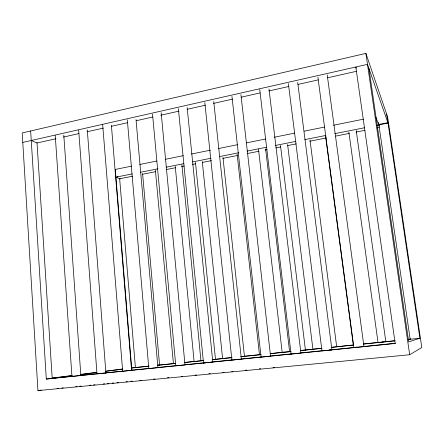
<?xml version="1.0" encoding="UTF-8"?>
<svg xmlns="http://www.w3.org/2000/svg" width="444" height="444" viewBox="0 0 444 444"><rect width="100%" height="100%" fill="white"/><g stroke="black" fill="none" stroke-linecap="round" stroke-linejoin="round"><path stroke-width="0.67" d="M161.161 112.732L184.982 364.818L184.066 364.946L175.78 365.812L152.52 114.091M327.222 74.964L363.947 346.553L353.857 347.602L354.234 347.524M155.378 170.119L173.421 363.636M325.524 135.809L353.33 345.071L353.618 345.021M116.611 177.45L117.821 176.379M409.673 354.734L421.8 347.535L387.634 117.055L365.895 53.391L22.2 132.923L37.945 390.609L409.673 354.734L365.895 53.391M297.702 82.456L331.901 349.817L330.741 349.994L321.961 350.871L288.384 83.622M157.331 365.323L159.585 365.04L142.596 173.682M331.274 347.386L336.685 346.775L310.001 140.038M127.317 119.83L148.834 368.542M376.851 125.308L388.023 123.088L419.896 338.25L408.708 341.891L368.936 68.504M111.377 125.13L131.574 370.252L122.677 371.245L102.669 124.731M408.175 339.81L410.789 339.077L408.036 339.36M287.612 144.594L312.915 349.223L311.971 349.356L305.422 350.016L280.48 145.46M259.723 89.433L291.103 354.023L291.686 353.924M305.422 350.016L305.833 349.955M87.279 129.887L105.888 372.871L96.992 373.865L78.666 130.186M22.777 142.407L367.488 64.363L388.894 125.585M55.972 138.744L37.046 142.99L31.258 140.487M63.409 137.074L78.954 133.589M87.063 131.768L103.285 128.127M111.4 126.307L127.622 122.666M136.408 120.69L152.631 117.05M160.745 115.229L178.993 111.133M187.107 109.313L205.356 105.217M213.47 103.397L232.395 99.151M241.181 97.181L260.112 92.929M268.898 90.959L288.5 86.558M297.963 84.432L318.243 79.881M327.705 77.761L356.771 71.234M240.92 94.633L270.546 356.099L261.089 357.087L231.957 96.448M265.606 148.929L289.593 351.631L282.717 352.386L282.19 352.419L258.475 149.095M282.19 352.419L282.656 352.347M131.618 166.139L115.285 169.447L131.89 370.59M139.771 164.485L156.76 161.044M165.595 159.257L183.267 155.678M191.419 154.024L210.45 150.172M218.603 148.518L237.634 144.661M246.47 142.874L265.495 139.016M274.331 137.229L294.722 133.1M304.234 131.169L324.625 127.04M333.461 125.252L363.359 119.192M55.234 135.52L71.95 376.423L80.841 375.43L63.808 135.204M132.19 173.92L115.917 177.15L120.285 179.032M140.348 172.3L158.02 168.787M166.173 167.166L183.844 163.658M192.679 161.899L211.028 158.253M219.863 156.499L238.889 152.719M247.047 151.099L266.755 147.18M275.585 145.427L295.976 141.375M304.812 139.621L325.879 135.437M334.715 133.677L364.613 127.739M132.584 176.213L119.652 178.766L135.398 367.51L131.679 367.993L148.668 366.239M142.091 174.337L155.678 171.65M166.55 169.503L175.38 167.76M181.496 166.55L184.216 166.017M192.363 164.408L195.76 163.736M202.558 162.393L211.388 160.65M222.938 158.364L237.201 155.55M247.391 153.535L258.941 151.254M265.057 150.044L267.094 149.645M275.929 147.902L280.68 146.958M287.473 145.615L296.309 143.873M309.895 141.192L326.201 137.967M335.708 136.092L349.3 133.405M356.094 132.062L364.924 130.32M377.15 127.905L379.187 127.5M187.152 107.537L212.793 361.977L211.966 362.099L203.502 362.981L178.371 108.63M222.971 157.426L244.461 356.293L240.681 356.732M203.502 362.981L204.323 362.842M202.275 161.549L222.583 358.547L221.972 358.635L215.49 359.313L195.465 162.371M175.791 365.789L176.113 365.739M181.918 164.902L200.938 360.794L194.111 361.521L175.247 166.406M37.945 390.609L41.359 390.082M356.216 130.592L385.842 341.708L378.033 342.529L348.856 132.062M378.033 342.529L378.743 342.418M52.209 378.055L72.095 375.491M80.32 374.425L96.781 372.305M105.694 371.151L122.15 369.025M30.653 130.969L46.309 379.059L72.072 375.718M80.292 374.653L96.737 372.522M105.644 371.367L122.772 369.147M283.233 352.281L283.982 352.192M355.849 347.325L356.998 347.191M135.398 367.51L149.167 366.089M158.114 365.162L173.26 363.597M184.277 362.459L193.917 361.466M200.799 360.756L203.557 360.473M212.504 359.546L215.257 359.263M222.144 358.552L231.785 357.559M244.178 356.277L259.324 354.712M270.335 353.579L284.105 352.153M288.927 351.659L290.992 351.443M300.632 350.449L305.45 349.95M313.026 349.167L321.972 348.246M336.43 346.753L353.646 344.977M363.281 343.983L378.427 342.418M381.873 342.063L383.25 341.919M385.314 341.708L394.955 340.709M157.637 365.312L175.574 363.458M184.543 362.537L203.863 360.539M212.143 359.684L232.151 357.62M241.12 356.699L261.127 354.634M270.102 353.707L290.798 351.57M300.455 350.571L321.845 348.368M331.507 347.369L353.33 345.071M363.242 344.094L394.982 340.82M408.091 339.466L419.896 338.25M50.15 378.504L51.521 378.366M72.2 376.257L52.203 378.299L37.007 142.585M80.475 375.408L97.02 373.72M105.295 372.877L122.533 371.117M131.496 370.202L148.729 368.442M157.692 367.527L176.312 365.623M184.582 364.779L204.579 362.737M212.165 361.965L232.157 359.923M241.12 359.007L261.116 356.965M270.768 355.977L291.453 353.868M301.104 352.88L321.789 350.766M329.376 349.994L354.195 347.458M355.572 347.319L356.954 347.175M363.847 346.475L395.565 343.234M46.309 379.059L395.182 343.467L355.822 67.005L356.288 68.171M175.28 363.486L173.16 363.68M238.078 359.34L239.188 359.229M158.33 365.151L159.585 365.04M57.026 388.417L58.403 388.284M61.855 387.951L63.237 387.817M75.663 386.613L77.04 386.48M79.803 386.213L81.185 386.08M89.466 385.281L90.848 385.148M93.606 384.881L94.988 384.748M103.269 383.943L104.651 383.81M107.415 383.544L108.791 383.411M112.243 383.078L113.625 382.944M117.077 382.611L118.454 382.478M126.046 381.74L127.428 381.607M130.88 381.274L132.262 381.141M139.854 380.408L141.236 380.275M153.657 379.071L155.039 378.937M167.466 377.739L168.842 377.605M181.269 376.401L182.651 376.268M195.071 375.069L196.453 374.936M208.88 373.731L210.256 373.598M222.683 372.399L224.065 372.266M231.657 371.534L233.039 371.4M245.46 370.196L246.842 370.063M259.268 368.864L260.645 368.725M273.071 367.527L274.453 367.393M260.506 354.684L259.479 354.762L237.107 154.062M211.716 362.043L212.793 361.977M105.234 372.916L105.888 372.871M244.05 356.316L244.461 356.293M222.233 358.563L222.583 358.547M200.86 360.772L201.149 360.761M385.509 341.719L385.842 341.708M148.779 368.564L157.925 367.56L136.014 119.547M331.618 349.828L331.901 349.817M291.103 354.023L300.882 352.986L268.981 88.972M375.901 117.41L379.376 126.135M386.596 114.014L387.873 122.666L378.721 124.487L378.432 122.494M378.693 123.576L410.162 339.255M317.926 77.3L353.857 347.602M213.731 101.504L241.364 359.063L240.62 359.174L231.89 360.067L204.823 102.614"/></g></svg>
